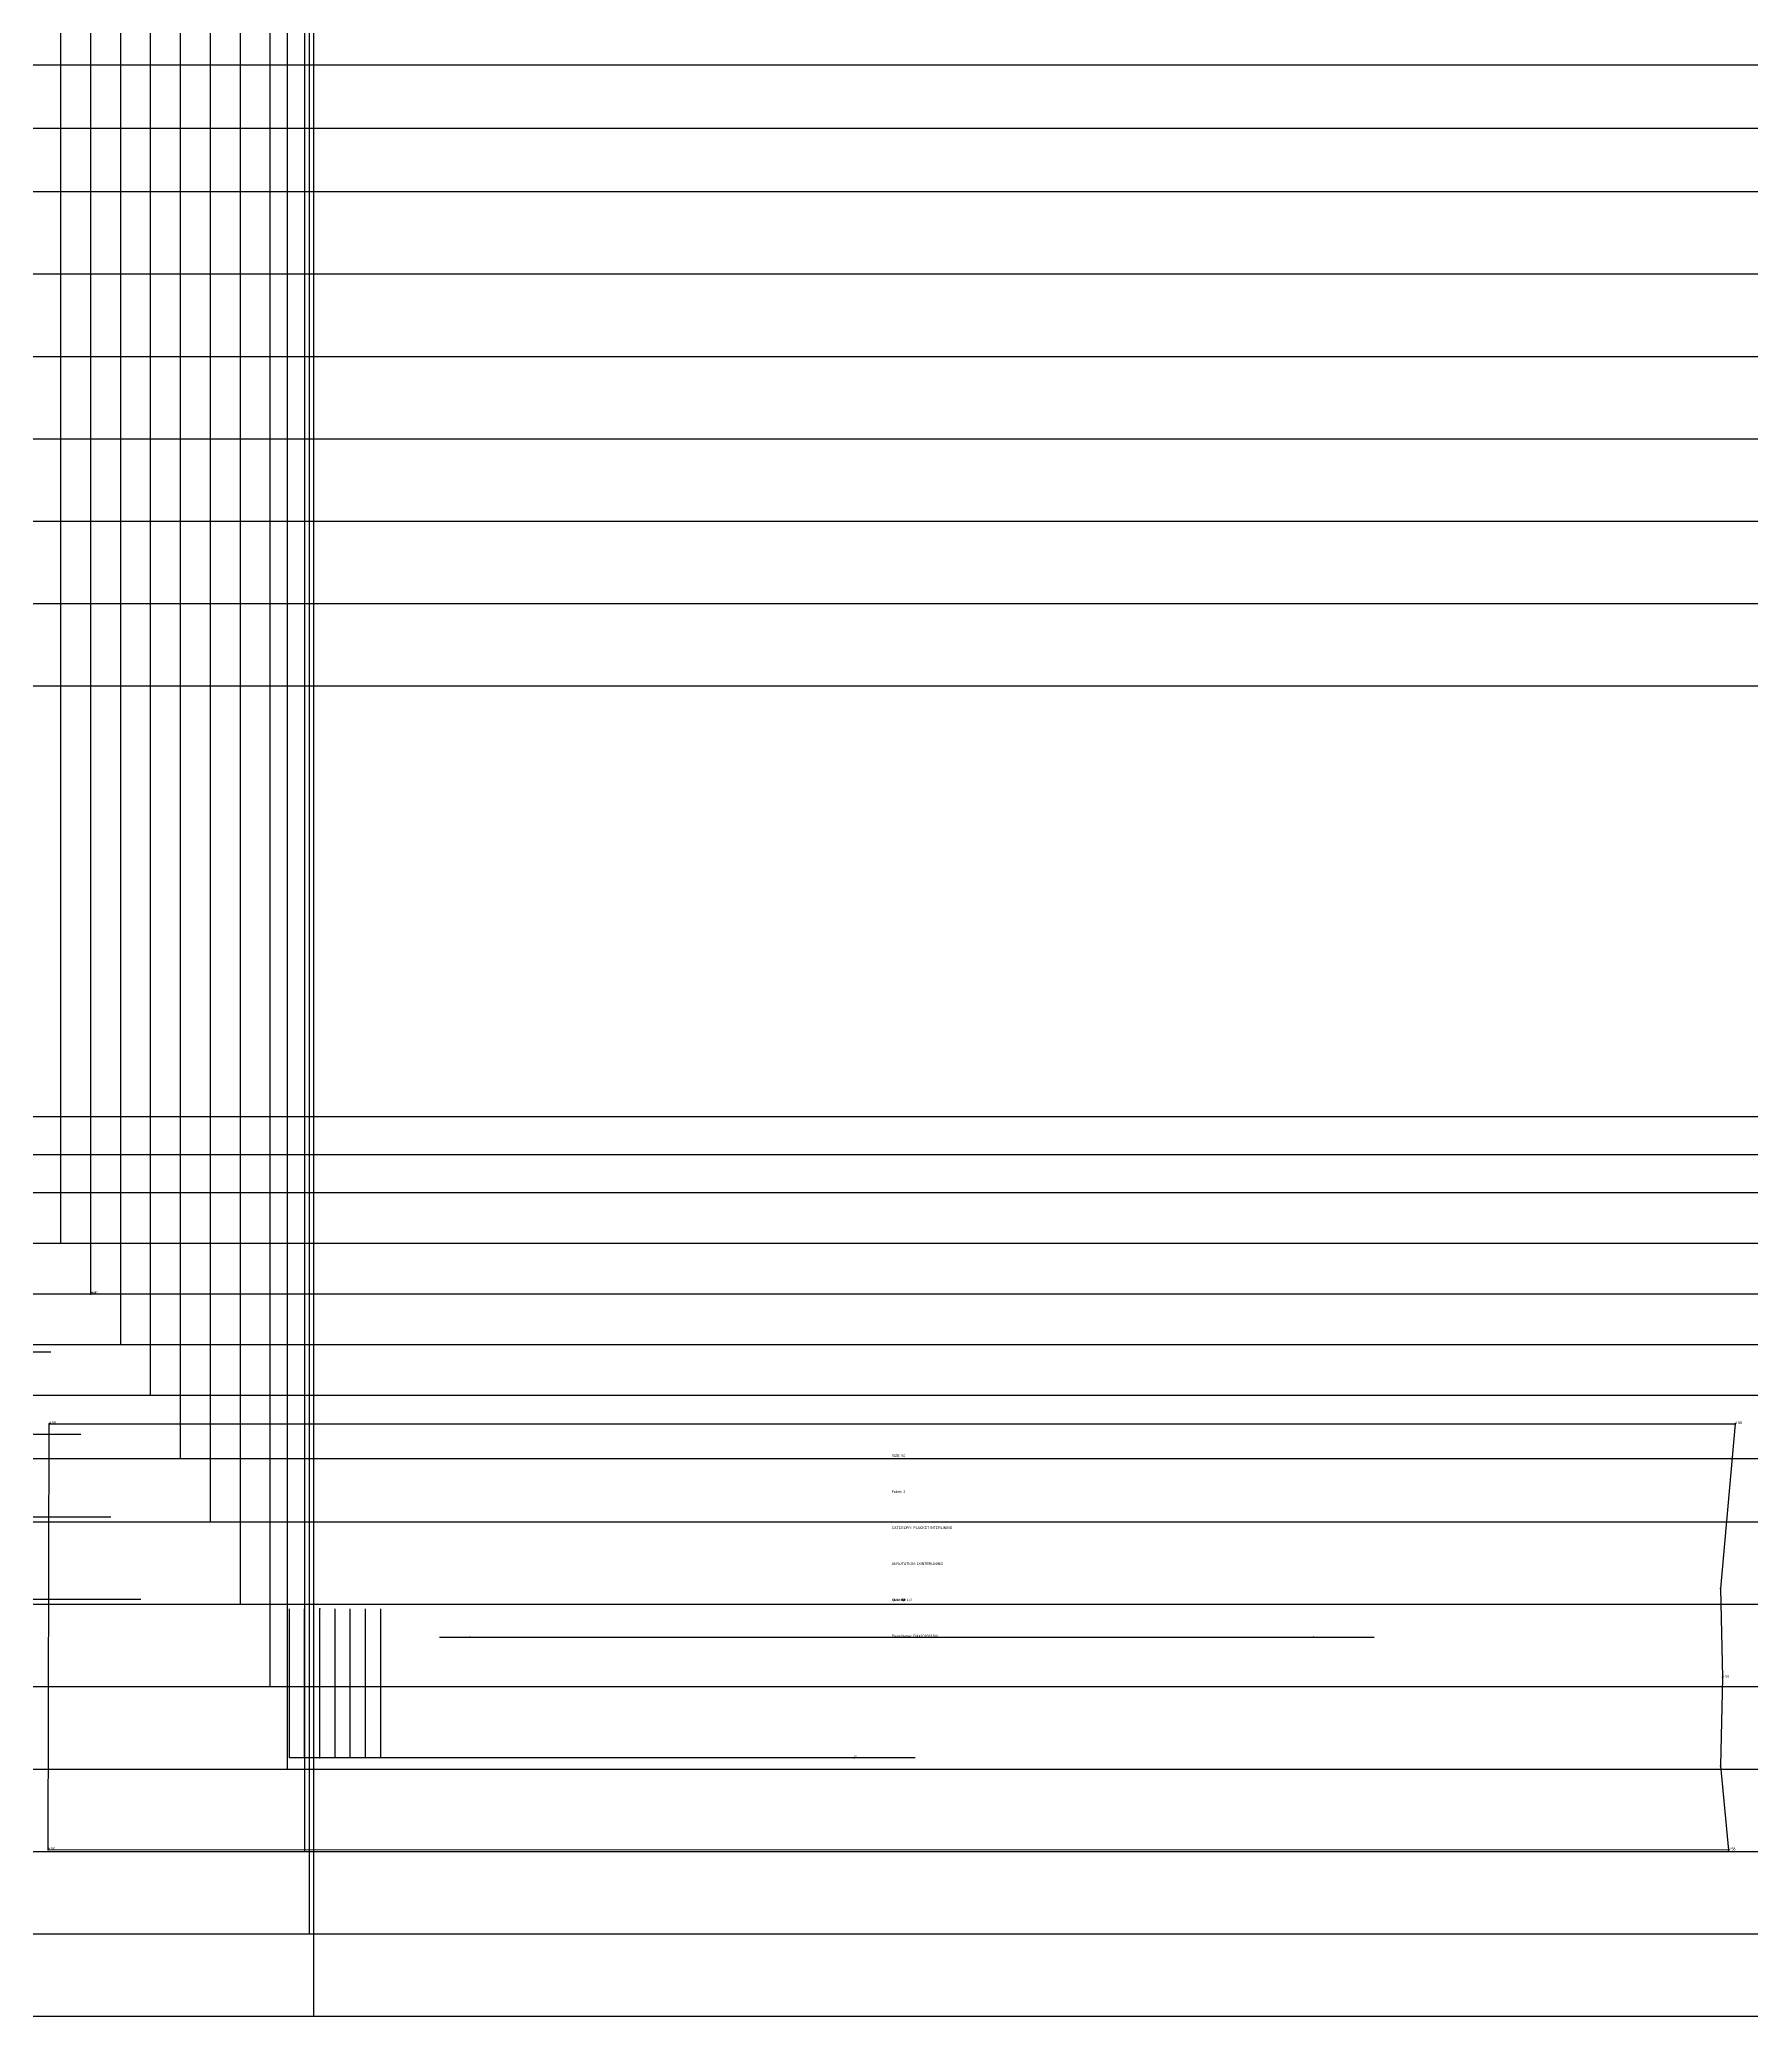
# Model space of a CAD drawing. Extents: x -43 to 1613, y 0 to 910.
# Drawn here: x 1016.5 to 1185.3, y 494.8 to 689.8 of the extents above; entities that cross this region are included whole.
import ezdxf

# ---------------------------------------------------------------- set-up
doc = ezdxf.new("R2010")
doc.units = 0

# ---------------------------------------------------------------- blocks, each defined once
blk = doc.blocks.new('GMX1016S18BK_42')
at = {"layer": '1'}
blk.add_lwpolyline([(1493.6496, 583.5193), (813.6128, 583.5193)], dxfattribs=at)
at = {"layer": '6'}
blk.add_line((1493.6496, 583.5193), (813.6128, 583.5193), dxfattribs=at)
at = {"layer": '84'}
blk.add_lwpolyline([(1493.6496, 583.5193), (813.6128, 583.5193)], dxfattribs=at)
blk = doc.blocks.new('GMX1016S18BK_44')
at = {"layer": '1'}
blk.add_lwpolyline([(1497.8508, 579.7703), (807.814, 579.7703)], dxfattribs=at)
at = {"layer": '6'}
blk.add_line((1497.8508, 579.7703), (807.814, 579.7703), dxfattribs=at)
at = {"layer": '84'}
blk.add_lwpolyline([(1497.8508, 579.7703), (807.814, 579.7703)], dxfattribs=at)
blk = doc.blocks.new('GMX1016S18BK_46')
at = {"layer": '1'}
blk.add_lwpolyline([(1502.0519, 576.0187), (802.0152, 576.0187)], dxfattribs=at)
at = {"layer": '6'}
blk.add_line((1502.0519, 576.0187), (802.0152, 576.0187), dxfattribs=at)
at = {"layer": '84'}
blk.add_lwpolyline([(1502.0519, 576.0187), (802.0152, 576.0187)], dxfattribs=at)
blk = doc.blocks.new('GMX1016S18BK_48')
at = {"layer": '1'}
blk.add_lwpolyline([(1506.2531, 571.02), (796.2164, 571.02)], dxfattribs=at)
at = {"layer": '6'}
blk.add_line((1506.2531, 571.02), (796.2164, 571.02), dxfattribs=at)
at = {"layer": '8'}
blk.add_line((1018.568, 571.02), (1018.568, 823.5189), dxfattribs=at)
at = {"layer": '84'}
blk.add_lwpolyline([(1506.2531, 571.02), (796.2164, 571.02)], dxfattribs=at)
at = {"layer": '85'}
blk.add_lwpolyline([(1018.568, 571.02), (1018.568, 823.5189)], dxfattribs=at)
blk = doc.blocks.new('GMX1016S18BK_50')
at = {"layer": '1'}
blk.add_lwpolyline([(1510.4542, 566.0187), (790.4176, 566.0187)], dxfattribs=at)
at = {"layer": '2'}
blk.add_point((1021.5195, 566.0187), dxfattribs=at)
at = {"layer": '6'}
blk.add_line((1510.4542, 566.0187), (790.4176, 566.0187), dxfattribs=at)
at = {"layer": '8'}
blk.add_line((1021.5195, 566.0187), (1021.5195, 828.5176), dxfattribs=at)
at = {"layer": '84'}
blk.add_lwpolyline([(1510.4542, 566.0187), (790.4176, 566.0187)], dxfattribs=at)
at = {"layer": '85'}
blk.add_lwpolyline([(1021.5195, 566.0187), (1021.5195, 828.5176)], dxfattribs=at)
at = {"layer": '8'}
for s in ['# 25', 'NM']:
    blk.add_text(s, height=0.25, dxfattribs=at).set_placement((1021.5195, 566.0187))
at = {"layer": '85'}
blk.add_text('NM', height=0.25, dxfattribs=at).set_placement((1021.5195, 566.0187))
blk = doc.blocks.new('GMX1016S18BK_52')
at = {"layer": '1'}
blk.add_lwpolyline([(1514.6554, 561.02), (784.6187, 561.02)], dxfattribs=at)
at = {"layer": '6'}
blk.add_line((1514.6554, 561.02), (784.6187, 561.02), dxfattribs=at)
at = {"layer": '8'}
blk.add_line((1024.4709, 561.02), (1024.4709, 833.5188), dxfattribs=at)
at = {"layer": '84'}
blk.add_lwpolyline([(1514.6554, 561.02), (784.6187, 561.02)], dxfattribs=at)
at = {"layer": '85'}
blk.add_lwpolyline([(1024.4709, 561.02), (1024.4709, 833.5188)], dxfattribs=at)
blk = doc.blocks.new('GMX1016S18BK_54')
at = {"layer": '1'}
blk.add_lwpolyline([(1518.8566, 556.0187), (778.8199, 556.0187)], dxfattribs=at)
at = {"layer": '5'}
blk.add_line((987.8696, 687.2682), (1357.7621, 687.2682), dxfattribs=at)
at = {"layer": '6'}
blk.add_line((1518.8566, 556.0187), (778.8199, 556.0187), dxfattribs=at)
at = {"layer": '7'}
blk.add_line((987.8696, 687.2682), (1357.7621, 687.2682), dxfattribs=at)
at = {"layer": '8'}
blk.add_line((1027.4224, 556.0187), (1027.4224, 838.5175), dxfattribs=at)
at = {"layer": '84'}
blk.add_lwpolyline([(1518.8566, 556.0187), (778.8199, 556.0187)], dxfattribs=at)
at = {"layer": '85'}
blk.add_lwpolyline([(1027.4224, 556.0187), (1027.4224, 838.5175)], dxfattribs=at)
blk = doc.blocks.new('GMX1016S18BK_56')
at = {"layer": '1'}
blk.add_lwpolyline([(1523.0577, 549.7704), (773.0211, 549.7704)], dxfattribs=at)
at = {"layer": '5'}
blk.add_line((989.5714, 681.0198), (1359.4639, 681.0198), dxfattribs=at)
at = {"layer": '6'}
blk.add_line((1523.0577, 549.7704), (773.0211, 549.7704), dxfattribs=at)
at = {"layer": '7'}
blk.add_line((989.5714, 681.0198), (1359.4639, 681.0198), dxfattribs=at)
at = {"layer": '8'}
blk.add_line((1030.3739, 549.7704), (1030.3739, 844.7685), dxfattribs=at)
at = {"layer": '84'}
blk.add_lwpolyline([(1523.0577, 549.7704), (773.0211, 549.7704)], dxfattribs=at)
at = {"layer": '85'}
blk.add_lwpolyline([(1030.3739, 549.7704), (1030.3739, 844.7685)], dxfattribs=at)
blk = doc.blocks.new('GMX1016S18BK_58')
at = {"layer": '1'}
blk.add_lwpolyline([(1527.2589, 543.5194), (767.2223, 543.5194)], dxfattribs=at)
at = {"layer": '5'}
blk.add_line((991.2731, 674.7688), (1361.1657, 674.7688), dxfattribs=at)
at = {"layer": '6'}
blk.add_line((1527.2589, 543.5194), (767.2223, 543.5194), dxfattribs=at)
at = {"layer": '7'}
blk.add_line((991.2731, 674.7688), (1361.1657, 674.7688), dxfattribs=at)
at = {"layer": '8'}
blk.add_line((1033.3254, 543.5194), (1033.3254, 851.0169), dxfattribs=at)
at = {"layer": '84'}
blk.add_lwpolyline([(1527.2589, 543.5194), (767.2223, 543.5194)], dxfattribs=at)
at = {"layer": '85'}
blk.add_lwpolyline([(1033.3254, 543.5194), (1033.3254, 851.0169)], dxfattribs=at)
blk = doc.blocks.new('GMX1016S18BK_60')
at = {"layer": '1'}
blk.add_lwpolyline([(1532.7097, 535.394), (760.1738, 535.394)], dxfattribs=at)
at = {"layer": '5'}
blk.add_line((994.2246, 666.6434), (1364.1172, 666.6434), dxfattribs=at)
at = {"layer": '6'}
blk.add_line((1532.7097, 535.394), (760.1738, 535.394), dxfattribs=at)
at = {"layer": '7'}
blk.add_line((994.2246, 666.6434), (1364.1172, 666.6434), dxfattribs=at)
at = {"layer": '8'}
blk.add_line((1036.2769, 535.394), (1036.2769, 858.5124), dxfattribs=at)
at = {"layer": '84'}
blk.add_lwpolyline([(1532.7097, 535.394), (760.1738, 535.394)], dxfattribs=at)
at = {"layer": '85'}
blk.add_lwpolyline([(1036.2769, 535.394), (1036.2769, 858.5124)], dxfattribs=at)
blk = doc.blocks.new('GMX1016S18BK_62')
at = {"layer": '1'}
blk.add_lwpolyline([(1538.1606, 527.2685), (753.1253, 527.2685)], dxfattribs=at)
at = {"layer": '5'}
blk.add_line((997.1761, 658.5179), (1367.0687, 658.5179), dxfattribs=at)
at = {"layer": '6'}
blk.add_line((1538.1606, 527.2685), (753.1253, 527.2685), dxfattribs=at)
at = {"layer": '7'}
blk.add_line((997.1761, 658.5179), (1367.0687, 658.5179), dxfattribs=at)
at = {"layer": '8'}
blk.add_line((1039.2284, 527.2685), (1039.2284, 866.008), dxfattribs=at)
at = {"layer": '84'}
blk.add_lwpolyline([(1538.1606, 527.2685), (753.1253, 527.2685)], dxfattribs=at)
at = {"layer": '85'}
blk.add_lwpolyline([(1039.2284, 527.2685), (1039.2284, 866.008)], dxfattribs=at)
blk = doc.blocks.new('GMX1016S18BK_64')
at = {"layer": '1'}
blk.add_lwpolyline([(1543.6114, 519.143), (746.0768, 519.143)], dxfattribs=at)
at = {"layer": '5'}
blk.add_line((1000.1276, 650.3925), (1370.0202, 650.3925), dxfattribs=at)
at = {"layer": '6'}
blk.add_line((1543.6114, 519.143), (746.0768, 519.143), dxfattribs=at)
at = {"layer": '7'}
blk.add_line((1000.1276, 650.3925), (1370.0202, 650.3925), dxfattribs=at)
at = {"layer": '8'}
blk.add_line((1040.9301, 519.143), (1040.9301, 873.4933), dxfattribs=at)
blk.add_lwpolyline([(1017.5977, 560.2809), (904.4483, 560.2809), (904.4483, 614.9696)], dxfattribs=at)
at = {"layer": '84'}
blk.add_lwpolyline([(1543.6114, 519.143), (746.0768, 519.143)], dxfattribs=at)
at = {"layer": '85'}
for points in [[(1040.9301, 519.143), (1040.9301, 873.4933)], [(1017.5977, 560.2809), (904.4483, 560.2809), (904.4483, 614.9696)]]:
    blk.add_lwpolyline(points, dxfattribs=at)
blk = doc.blocks.new('GMX1016S18BK_66')
at = {"layer": '1'}
blk.add_lwpolyline([(1549.0622, 511.0176), (739.0283, 511.0176)], dxfattribs=at)
at = {"layer": '5'}
blk.add_line((1003.0791, 642.267), (1372.9717, 642.267), dxfattribs=at)
at = {"layer": '6'}
blk.add_line((1549.0622, 511.0176), (739.0283, 511.0176), dxfattribs=at)
at = {"layer": '7'}
blk.add_line((1003.0791, 642.267), (1372.9717, 642.267), dxfattribs=at)
at = {"layer": '8'}
blk.add_line((1042.632, 511.0176), (1042.632, 880.9889), dxfattribs=at)
blk.add_lwpolyline([(1020.5492, 552.1554), (907.3998, 552.1554), (907.3998, 606.8442)], dxfattribs=at)
at = {"layer": '84'}
blk.add_lwpolyline([(1549.0622, 511.0176), (739.0283, 511.0176)], dxfattribs=at)
at = {"layer": '85'}
for points in [[(1042.632, 511.0176), (1042.632, 880.9889)], [(1020.5492, 552.1554), (907.3998, 552.1554), (907.3998, 606.8442)]]:
    blk.add_lwpolyline(points, dxfattribs=at)
blk = doc.blocks.new('GMX1016S18BK_68')
at = {"layer": '1'}
blk.add_lwpolyline([(1554.5131, 502.8921), (731.9798, 502.8921)], dxfattribs=at)
at = {"layer": '5'}
blk.add_line((1006.0305, 634.1415), (1375.9231, 634.1415), dxfattribs=at)
at = {"layer": '6'}
blk.add_line((1554.5131, 502.8921), (731.9798, 502.8921), dxfattribs=at)
at = {"layer": '7'}
blk.add_line((1006.0305, 634.1415), (1375.9231, 634.1415), dxfattribs=at)
at = {"layer": '8'}
blk.add_line((1043.0841, 502.8921), (1043.0841, 888.4743), dxfattribs=at)
blk.add_lwpolyline([(1023.5007, 544.0299), (910.3513, 544.0299), (910.3513, 598.7187)], dxfattribs=at)
at = {"layer": '84'}
blk.add_lwpolyline([(1554.5131, 502.8921), (731.9798, 502.8921)], dxfattribs=at)
at = {"layer": '85'}
for points in [[(1043.0841, 502.8921), (1043.0841, 888.4743)], [(1023.5007, 544.0299), (910.3513, 544.0299), (910.3513, 598.7187)]]:
    blk.add_lwpolyline(points, dxfattribs=at)
blk = doc.blocks.new('GMX1016S18BK_70')
at = {"layer": '1'}
blk.add_lwpolyline([(1559.9639, 494.7667), (724.9313, 494.7667)], dxfattribs=at)
at = {"layer": '5'}
blk.add_line((1008.982, 626.0161), (1378.8746, 626.0161), dxfattribs=at)
at = {"layer": '6'}
blk.add_line((1559.9639, 494.7667), (724.9313, 494.7667), dxfattribs=at)
at = {"layer": '7'}
blk.add_line((1008.982, 626.0161), (1378.8746, 626.0161), dxfattribs=at)
at = {"layer": '8'}
blk.add_line((1043.5362, 494.7667), (1043.5362, 895.9698), dxfattribs=at)
blk.add_lwpolyline([(1026.4522, 535.9045), (913.3028, 535.9045), (913.3028, 590.5932)], dxfattribs=at)
at = {"layer": '84'}
blk.add_lwpolyline([(1559.9639, 494.7667), (724.9313, 494.7667)], dxfattribs=at)
at = {"layer": '85'}
for points in [[(1043.5362, 494.7667), (1043.5362, 895.9698)], [(1026.4522, 535.9045), (913.3028, 535.9045), (913.3028, 590.5932)]]:
    blk.add_lwpolyline(points, dxfattribs=at)
blk = doc.blocks.new('GMX1016S18IX_42')
at = {"layer": '1'}
for points in [[(1017.3234, 511.2004), (1017.4275, 553.212)], [(1017.4275, 553.212), (1183.701, 553.212)], [(1183.701, 553.212), (1182.2405, 536.9738), (1182.4412, 528.2108), (1182.4412, 528.2108), (1182.2405, 519.4809), (1183.0508, 511.1573)], [(1183.0508, 511.1573), (1017.3234, 511.2004)]]:
    blk.add_lwpolyline(points, dxfattribs=at)
at = {"layer": '5'}
blk.add_line((1064.9205, 532.1834), (1148.1105, 532.1834), dxfattribs=at)
at = {"layer": '7'}
blk.add_line((1064.9205, 532.1834), (1148.1105, 532.1834), dxfattribs=at)
at = {"layer": '8'}
blk.add_lwpolyline([(1102.83, 520.2632), (1050.1224, 520.2632), (1050.1224, 534.9774)], dxfattribs=at)
at = {"layer": '84'}
for points in [[(1017.3234, 511.2004), (1017.4275, 553.212)], [(1017.4275, 553.212), (1183.701, 553.212)], [(1183.701, 553.212), (1182.2405, 536.9738), (1182.4412, 528.2108), (1182.4412, 528.2108), (1182.2405, 519.4809), (1183.0508, 511.1573)], [(1183.0508, 511.1573), (1017.3234, 511.2004)]]:
    blk.add_lwpolyline(points, dxfattribs=at)
at = {"layer": '85'}
blk.add_lwpolyline([(1102.83, 520.2632), (1050.1224, 520.2632), (1050.1224, 534.9774)], dxfattribs=at)
at = {"layer": '1'}
for s, p in [('SIZE: 42', (1100.5109, 535.7394)), ('Piece Name: GMX1016S18IX', (1100.5109, 532.1834))]:
    blk.add_text(s, height=0.25, dxfattribs=at).set_placement(p)
blk = doc.blocks.new('GMX1016S18IX_44')
at = {"layer": '1'}
for points in [[(1017.3234, 511.2004), (1017.4275, 553.212)], [(1017.4275, 553.212), (1183.701, 553.212)], [(1183.701, 553.212), (1182.2405, 536.9738), (1182.4412, 528.2108), (1182.4412, 528.2108), (1182.2405, 519.4809), (1183.0508, 511.1573)], [(1183.0508, 511.1573), (1017.3234, 511.2004)]]:
    blk.add_lwpolyline(points, dxfattribs=at)
at = {"layer": '5'}
blk.add_line((1063.4193, 532.1834), (1146.6094, 532.1834), dxfattribs=at)
at = {"layer": '7'}
blk.add_line((1063.4193, 532.1834), (1146.6094, 532.1834), dxfattribs=at)
at = {"layer": '8'}
blk.add_lwpolyline([(1101.3288, 520.2632), (1048.6213, 520.2632), (1048.6213, 534.9774)], dxfattribs=at)
at = {"layer": '84'}
for points in [[(1017.3234, 511.2004), (1017.4275, 553.212)], [(1017.4275, 553.212), (1183.701, 553.212)], [(1183.701, 553.212), (1182.2405, 536.9738), (1182.4412, 528.2108), (1182.4412, 528.2108), (1182.2405, 519.4809), (1183.0508, 511.1573)], [(1183.0508, 511.1573), (1017.3234, 511.2004)]]:
    blk.add_lwpolyline(points, dxfattribs=at)
at = {"layer": '85'}
blk.add_lwpolyline([(1101.3288, 520.2632), (1048.6213, 520.2632), (1048.6213, 534.9774)], dxfattribs=at)
at = {"layer": '1'}
for s, p in [('SIZE: 44', (1100.5109, 535.7394)), ('Piece Name: GMX1016S18IX', (1100.5109, 532.1834))]:
    blk.add_text(s, height=0.25, dxfattribs=at).set_placement(p)
blk = doc.blocks.new('GMX1016S18IX_46')
at = {"layer": '1'}
for points in [[(1017.3234, 511.2004), (1017.4275, 553.212)], [(1017.4275, 553.212), (1183.701, 553.212)], [(1183.701, 553.212), (1182.2405, 536.9738), (1182.4412, 528.2108), (1182.4412, 528.2108), (1182.2405, 519.4809), (1183.0508, 511.1573)], [(1183.0508, 511.1573), (1017.3234, 511.2004)]]:
    blk.add_lwpolyline(points, dxfattribs=at)
at = {"layer": '5'}
blk.add_line((1061.9182, 532.1834), (1145.1083, 532.1834), dxfattribs=at)
at = {"layer": '7'}
blk.add_line((1061.9182, 532.1834), (1145.1083, 532.1834), dxfattribs=at)
at = {"layer": '8'}
blk.add_lwpolyline([(1099.8277, 520.2632), (1047.1201, 520.2632), (1047.1201, 534.9774)], dxfattribs=at)
at = {"layer": '84'}
for points in [[(1017.3234, 511.2004), (1017.4275, 553.212)], [(1017.4275, 553.212), (1183.701, 553.212)], [(1183.701, 553.212), (1182.2405, 536.9738), (1182.4412, 528.2108), (1182.4412, 528.2108), (1182.2405, 519.4809), (1183.0508, 511.1573)], [(1183.0508, 511.1573), (1017.3234, 511.2004)]]:
    blk.add_lwpolyline(points, dxfattribs=at)
at = {"layer": '85'}
blk.add_lwpolyline([(1099.8277, 520.2632), (1047.1201, 520.2632), (1047.1201, 534.9774)], dxfattribs=at)
at = {"layer": '1'}
for s, p in [('SIZE: 46', (1100.5109, 535.7394)), ('Piece Name: GMX1016S18IX', (1100.5109, 532.1834))]:
    blk.add_text(s, height=0.25, dxfattribs=at).set_placement(p)
blk = doc.blocks.new('GMX1016S18IX_48')
at = {"layer": '1'}
for points in [[(1017.3234, 511.2004), (1017.4275, 553.212)], [(1017.4275, 553.212), (1183.701, 553.212)], [(1183.701, 553.212), (1182.2405, 536.9738), (1182.4412, 528.2108), (1182.4412, 528.2108), (1182.2405, 519.4809), (1183.0508, 511.1573)], [(1183.0508, 511.1573), (1017.3234, 511.2004)]]:
    blk.add_lwpolyline(points, dxfattribs=at)
at = {"layer": '5'}
blk.add_line((1060.417, 532.1834), (1143.6071, 532.1834), dxfattribs=at)
at = {"layer": '7'}
blk.add_line((1060.417, 532.1834), (1143.6071, 532.1834), dxfattribs=at)
at = {"layer": '8'}
blk.add_lwpolyline([(1098.3265, 520.2632), (1045.619, 520.2632), (1045.619, 534.9774)], dxfattribs=at)
at = {"layer": '84'}
for points in [[(1017.3234, 511.2004), (1017.4275, 553.212)], [(1017.4275, 553.212), (1183.701, 553.212)], [(1183.701, 553.212), (1182.2405, 536.9738), (1182.4412, 528.2108), (1182.4412, 528.2108), (1182.2405, 519.4809), (1183.0508, 511.1573)], [(1183.0508, 511.1573), (1017.3234, 511.2004)]]:
    blk.add_lwpolyline(points, dxfattribs=at)
at = {"layer": '85'}
blk.add_lwpolyline([(1098.3265, 520.2632), (1045.619, 520.2632), (1045.619, 534.9774)], dxfattribs=at)
at = {"layer": '1'}
for s, p in [('SIZE: 48', (1100.5109, 535.7394)), ('Piece Name: GMX1016S18IX', (1100.5109, 532.1834))]:
    blk.add_text(s, height=0.25, dxfattribs=at).set_placement(p)
blk = doc.blocks.new('GMX1016S18IX_50')
at = {"layer": '1'}
for points in [[(1017.3234, 511.2004), (1017.4275, 553.212)], [(1017.4275, 553.212), (1183.701, 553.212)], [(1183.701, 553.212), (1182.2405, 536.9738), (1182.4412, 528.2108), (1182.4412, 528.2108), (1182.2405, 519.4809), (1183.0508, 511.1573)], [(1183.0508, 511.1573), (1017.3234, 511.2004)]]:
    blk.add_lwpolyline(points, dxfattribs=at)
at = {"layer": '2'}
for p in [(1017.4275, 553.212), (1017.4275, 553.212), (1183.701, 553.212), (1183.701, 553.212), (1182.2405, 536.9738), (1044.1179, 534.9774), (1058.9159, 532.1834), (1142.106, 532.1834), (1182.4412, 528.2108), (1182.4412, 528.2108), (1044.1179, 520.2632), (1096.8254, 520.2632), (1182.2405, 519.4809), (1017.3234, 511.2004), (1017.3234, 511.2004), (1183.0508, 511.1573), (1183.0508, 511.1573)]:
    blk.add_point(p, dxfattribs=at)
at = {"layer": '4'}
blk.add_point((1182.4412, 528.2108, -3.998), dxfattribs=at)
at = {"layer": '5'}
blk.add_line((1058.9159, 532.1834), (1142.106, 532.1834), dxfattribs=at)
at = {"layer": '7'}
blk.add_line((1058.9159, 532.1834), (1142.106, 532.1834), dxfattribs=at)
at = {"layer": '8'}
blk.add_lwpolyline([(1096.8254, 520.2632), (1044.1179, 520.2632), (1044.1179, 534.9774)], dxfattribs=at)
at = {"layer": '84'}
for points in [[(1017.3234, 511.2004), (1017.4275, 553.212)], [(1017.4275, 553.212), (1183.701, 553.212)], [(1183.701, 553.212), (1182.2405, 536.9738), (1182.4412, 528.2108), (1182.4412, 528.2108), (1182.2405, 519.4809), (1183.0508, 511.1573)], [(1183.0508, 511.1573), (1017.3234, 511.2004)]]:
    blk.add_lwpolyline(points, dxfattribs=at)
at = {"layer": '85'}
blk.add_lwpolyline([(1096.8254, 520.2632), (1044.1179, 520.2632), (1044.1179, 534.9774)], dxfattribs=at)
at = {"layer": '1'}
for s, p in [('# 56', (1017.4275, 553.212)), ('# 56', (1017.4275, 553.212)), ('# 56', (1183.701, 553.212)), ('# 56', (1183.701, 553.212)), ('SIZE: 50', (1100.5109, 549.9634)), ('Fabric: 2', (1100.5109, 546.4074)), ('CATEGORY: PLACKET INTERLINING', (1100.5109, 542.8514)), ('ANNOTATION: 1XINTERLINING', (1100.5109, 539.2954)), ('Quantity: 1,0', (1100.5109, 535.7394)), ('Piece Name: GMX1016S18IX', (1100.5109, 532.1834)), ('# 56', (1182.4412, 528.2108)), ('# 56', (1017.3234, 511.2004)), ('# 56', (1183.0508, 511.1573)), ('# 56', (1183.0508, 511.1573))]:
    blk.add_text(s, height=0.25, dxfattribs=at).set_placement(p)
at = {"layer": '8'}
blk.add_text('B', height=0.25, dxfattribs=at).set_placement((1096.8254, 520.2632))
at = {"layer": '85'}
blk.add_text('B', height=0.25, dxfattribs=at).set_placement((1096.8254, 520.2632))
blk = doc.blocks.new('GMX1016S18IX_52')
at = {"layer": '1'}
for points in [[(1017.3234, 511.2004), (1017.4275, 553.212)], [(1017.4275, 553.212), (1183.701, 553.212)], [(1183.701, 553.212), (1182.2405, 536.9738), (1182.4412, 528.2108), (1182.4412, 528.2108), (1182.2405, 519.4809), (1183.0508, 511.1573)], [(1183.0508, 511.1573), (1017.3234, 511.2004)]]:
    blk.add_lwpolyline(points, dxfattribs=at)
at = {"layer": '5'}
blk.add_line((1057.4147, 532.1834), (1140.6048, 532.1834), dxfattribs=at)
at = {"layer": '7'}
blk.add_line((1057.4147, 532.1834), (1140.6048, 532.1834), dxfattribs=at)
at = {"layer": '8'}
blk.add_lwpolyline([(1095.3242, 520.2632), (1042.6167, 520.2632), (1042.6167, 534.9774)], dxfattribs=at)
at = {"layer": '84'}
for points in [[(1017.3234, 511.2004), (1017.4275, 553.212)], [(1017.4275, 553.212), (1183.701, 553.212)], [(1183.701, 553.212), (1182.2405, 536.9738), (1182.4412, 528.2108), (1182.4412, 528.2108), (1182.2405, 519.4809), (1183.0508, 511.1573)], [(1183.0508, 511.1573), (1017.3234, 511.2004)]]:
    blk.add_lwpolyline(points, dxfattribs=at)
at = {"layer": '85'}
blk.add_lwpolyline([(1095.3242, 520.2632), (1042.6167, 520.2632), (1042.6167, 534.9774)], dxfattribs=at)
at = {"layer": '1'}
for s, p in [('SIZE: 52', (1100.5109, 535.7394)), ('Piece Name: GMX1016S18IX', (1100.5109, 532.1834))]:
    blk.add_text(s, height=0.25, dxfattribs=at).set_placement(p)
blk = doc.blocks.new('GMX1016S18IX_54')
at = {"layer": '1'}
for points in [[(1017.3234, 511.2004), (1017.4275, 553.212)], [(1017.4275, 553.212), (1183.701, 553.212)], [(1183.701, 553.212), (1182.2405, 536.9738), (1182.4412, 528.2108), (1182.4412, 528.2108), (1182.2405, 519.4809), (1183.0508, 511.1573)], [(1183.0508, 511.1573), (1017.3234, 511.2004)]]:
    blk.add_lwpolyline(points, dxfattribs=at)
at = {"layer": '5'}
blk.add_line((1055.9136, 532.1834), (1139.1037, 532.1834), dxfattribs=at)
at = {"layer": '7'}
blk.add_line((1055.9136, 532.1834), (1139.1037, 532.1834), dxfattribs=at)
at = {"layer": '8'}
blk.add_lwpolyline([(1093.8231, 520.2632), (1041.1156, 520.2632), (1041.1156, 534.9774)], dxfattribs=at)
at = {"layer": '84'}
for points in [[(1017.3234, 511.2004), (1017.4275, 553.212)], [(1017.4275, 553.212), (1183.701, 553.212)], [(1183.701, 553.212), (1182.2405, 536.9738), (1182.4412, 528.2108), (1182.4412, 528.2108), (1182.2405, 519.4809), (1183.0508, 511.1573)], [(1183.0508, 511.1573), (1017.3234, 511.2004)]]:
    blk.add_lwpolyline(points, dxfattribs=at)
at = {"layer": '85'}
blk.add_lwpolyline([(1093.8231, 520.2632), (1041.1156, 520.2632), (1041.1156, 534.9774)], dxfattribs=at)
at = {"layer": '1'}
for s, p in [('SIZE: 54', (1100.5109, 535.7394)), ('Piece Name: GMX1016S18IX', (1100.5109, 532.1834))]:
    blk.add_text(s, height=0.25, dxfattribs=at).set_placement(p)
blk = doc.blocks.new('GMX1016S18IX_56')
at = {"layer": '1'}
for points in [[(1017.3234, 511.2004), (1017.4275, 553.212)], [(1017.4275, 553.212), (1183.701, 553.212)], [(1183.701, 553.212), (1182.2405, 536.9738), (1182.4412, 528.2108), (1182.4412, 528.2108), (1182.2405, 519.4809), (1183.0508, 511.1573)], [(1183.0508, 511.1573), (1017.3234, 511.2004)]]:
    blk.add_lwpolyline(points, dxfattribs=at)
at = {"layer": '5'}
blk.add_line((1055.9136, 532.1834), (1139.1037, 532.1834), dxfattribs=at)
at = {"layer": '7'}
blk.add_line((1055.9136, 532.1834), (1139.1037, 532.1834), dxfattribs=at)
at = {"layer": '8'}
blk.add_lwpolyline([(1093.8231, 520.2632), (1041.1156, 520.2632), (1041.1156, 534.9774)], dxfattribs=at)
at = {"layer": '84'}
for points in [[(1017.3234, 511.2004), (1017.4275, 553.212)], [(1017.4275, 553.212), (1183.701, 553.212)], [(1183.701, 553.212), (1182.2405, 536.9738), (1182.4412, 528.2108), (1182.4412, 528.2108), (1182.2405, 519.4809), (1183.0508, 511.1573)], [(1183.0508, 511.1573), (1017.3234, 511.2004)]]:
    blk.add_lwpolyline(points, dxfattribs=at)
at = {"layer": '85'}
blk.add_lwpolyline([(1093.8231, 520.2632), (1041.1156, 520.2632), (1041.1156, 534.9774)], dxfattribs=at)
at = {"layer": '1'}
for s, p in [('SIZE: 56', (1100.5109, 535.7394)), ('Piece Name: GMX1016S18IX', (1100.5109, 532.1834))]:
    blk.add_text(s, height=0.25, dxfattribs=at).set_placement(p)
blk = doc.blocks.new('GMX1016S18IX_58')
at = {"layer": '1'}
for points in [[(1017.3234, 511.2004), (1017.4275, 553.212)], [(1017.4275, 553.212), (1183.701, 553.212)], [(1183.701, 553.212), (1182.2405, 536.9738), (1182.4412, 528.2108), (1182.4412, 528.2108), (1182.2405, 519.4809), (1183.0508, 511.1573)], [(1183.0508, 511.1573), (1017.3234, 511.2004)]]:
    blk.add_lwpolyline(points, dxfattribs=at)
at = {"layer": '5'}
blk.add_line((1055.9136, 532.1834), (1139.1037, 532.1834), dxfattribs=at)
at = {"layer": '7'}
blk.add_line((1055.9136, 532.1834), (1139.1037, 532.1834), dxfattribs=at)
at = {"layer": '8'}
blk.add_lwpolyline([(1093.8231, 520.2632), (1041.1156, 520.2632), (1041.1156, 534.9774)], dxfattribs=at)
at = {"layer": '84'}
for points in [[(1017.3234, 511.2004), (1017.4275, 553.212)], [(1017.4275, 553.212), (1183.701, 553.212)], [(1183.701, 553.212), (1182.2405, 536.9738), (1182.4412, 528.2108), (1182.4412, 528.2108), (1182.2405, 519.4809), (1183.0508, 511.1573)], [(1183.0508, 511.1573), (1017.3234, 511.2004)]]:
    blk.add_lwpolyline(points, dxfattribs=at)
at = {"layer": '85'}
blk.add_lwpolyline([(1093.8231, 520.2632), (1041.1156, 520.2632), (1041.1156, 534.9774)], dxfattribs=at)
at = {"layer": '1'}
for s, p in [('SIZE: 58', (1100.5109, 535.7394)), ('Piece Name: GMX1016S18IX', (1100.5109, 532.1834))]:
    blk.add_text(s, height=0.25, dxfattribs=at).set_placement(p)
blk = doc.blocks.new('GMX1016S18IX_60')
at = {"layer": '1'}
for points in [[(1017.3234, 511.2004), (1017.4275, 553.212)], [(1017.4275, 553.212), (1183.701, 553.212)], [(1183.701, 553.212), (1182.2405, 536.9738), (1182.4412, 528.2108), (1182.4412, 528.2108), (1182.2405, 519.4809), (1183.0508, 511.1573)], [(1183.0508, 511.1573), (1017.3234, 511.2004)]]:
    blk.add_lwpolyline(points, dxfattribs=at)
at = {"layer": '5'}
blk.add_line((1055.9136, 532.1834), (1139.1037, 532.1834), dxfattribs=at)
at = {"layer": '7'}
blk.add_line((1055.9136, 532.1834), (1139.1037, 532.1834), dxfattribs=at)
at = {"layer": '8'}
blk.add_lwpolyline([(1093.8231, 520.2632), (1041.1156, 520.2632), (1041.1156, 534.9774)], dxfattribs=at)
at = {"layer": '84'}
for points in [[(1017.3234, 511.2004), (1017.4275, 553.212)], [(1017.4275, 553.212), (1183.701, 553.212)], [(1183.701, 553.212), (1182.2405, 536.9738), (1182.4412, 528.2108), (1182.4412, 528.2108), (1182.2405, 519.4809), (1183.0508, 511.1573)], [(1183.0508, 511.1573), (1017.3234, 511.2004)]]:
    blk.add_lwpolyline(points, dxfattribs=at)
at = {"layer": '85'}
blk.add_lwpolyline([(1093.8231, 520.2632), (1041.1156, 520.2632), (1041.1156, 534.9774)], dxfattribs=at)
at = {"layer": '1'}
for s, p in [('SIZE: 60', (1100.5109, 535.7394)), ('Piece Name: GMX1016S18IX', (1100.5109, 532.1834))]:
    blk.add_text(s, height=0.25, dxfattribs=at).set_placement(p)
blk = doc.blocks.new('GMX1016S18IX_62')
at = {"layer": '1'}
for points in [[(1017.3234, 511.2004), (1017.4275, 553.212)], [(1017.4275, 553.212), (1183.701, 553.212)], [(1183.701, 553.212), (1182.2405, 536.9738), (1182.4412, 528.2108), (1182.4412, 528.2108), (1182.2405, 519.4809), (1183.0508, 511.1573)], [(1183.0508, 511.1573), (1017.3234, 511.2004)]]:
    blk.add_lwpolyline(points, dxfattribs=at)
at = {"layer": '5'}
blk.add_line((1055.9136, 532.1834), (1139.1037, 532.1834), dxfattribs=at)
at = {"layer": '7'}
blk.add_line((1055.9136, 532.1834), (1139.1037, 532.1834), dxfattribs=at)
at = {"layer": '8'}
blk.add_lwpolyline([(1093.8231, 520.2632), (1041.1156, 520.2632), (1041.1156, 534.9774)], dxfattribs=at)
at = {"layer": '84'}
for points in [[(1017.3234, 511.2004), (1017.4275, 553.212)], [(1017.4275, 553.212), (1183.701, 553.212)], [(1183.701, 553.212), (1182.2405, 536.9738), (1182.4412, 528.2108), (1182.4412, 528.2108), (1182.2405, 519.4809), (1183.0508, 511.1573)], [(1183.0508, 511.1573), (1017.3234, 511.2004)]]:
    blk.add_lwpolyline(points, dxfattribs=at)
at = {"layer": '85'}
blk.add_lwpolyline([(1093.8231, 520.2632), (1041.1156, 520.2632), (1041.1156, 534.9774)], dxfattribs=at)
at = {"layer": '1'}
for s, p in [('SIZE: 62', (1100.5109, 535.7394)), ('Piece Name: GMX1016S18IX', (1100.5109, 532.1834))]:
    blk.add_text(s, height=0.25, dxfattribs=at).set_placement(p)
blk = doc.blocks.new('GMX1016S18IX_64')
at = {"layer": '1'}
for points in [[(1017.3234, 511.2004), (1017.4275, 553.212)], [(1017.4275, 553.212), (1183.701, 553.212)], [(1183.701, 553.212), (1182.2405, 536.9738), (1182.4412, 528.2108), (1182.4412, 528.2108), (1182.2405, 519.4809), (1183.0508, 511.1573)], [(1183.0508, 511.1573), (1017.3234, 511.2004)]]:
    blk.add_lwpolyline(points, dxfattribs=at)
at = {"layer": '5'}
blk.add_line((1055.9136, 532.1834), (1139.1037, 532.1834), dxfattribs=at)
at = {"layer": '7'}
blk.add_line((1055.9136, 532.1834), (1139.1037, 532.1834), dxfattribs=at)
at = {"layer": '8'}
blk.add_lwpolyline([(1093.8231, 520.2632), (1041.1156, 520.2632), (1041.1156, 534.9774)], dxfattribs=at)
at = {"layer": '84'}
for points in [[(1017.3234, 511.2004), (1017.4275, 553.212)], [(1017.4275, 553.212), (1183.701, 553.212)], [(1183.701, 553.212), (1182.2405, 536.9738), (1182.4412, 528.2108), (1182.4412, 528.2108), (1182.2405, 519.4809), (1183.0508, 511.1573)], [(1183.0508, 511.1573), (1017.3234, 511.2004)]]:
    blk.add_lwpolyline(points, dxfattribs=at)
at = {"layer": '85'}
blk.add_lwpolyline([(1093.8231, 520.2632), (1041.1156, 520.2632), (1041.1156, 534.9774)], dxfattribs=at)
at = {"layer": '1'}
for s, p in [('SIZE: 64', (1100.5109, 535.7394)), ('Piece Name: GMX1016S18IX', (1100.5109, 532.1834))]:
    blk.add_text(s, height=0.25, dxfattribs=at).set_placement(p)
blk = doc.blocks.new('GMX1016S18IX_66')
at = {"layer": '1'}
for points in [[(1017.3234, 511.2004), (1017.4275, 553.212)], [(1017.4275, 553.212), (1183.701, 553.212)], [(1183.701, 553.212), (1182.2405, 536.9738), (1182.4412, 528.2108), (1182.4412, 528.2108), (1182.2405, 519.4809), (1183.0508, 511.1573)], [(1183.0508, 511.1573), (1017.3234, 511.2004)]]:
    blk.add_lwpolyline(points, dxfattribs=at)
at = {"layer": '5'}
blk.add_line((1055.9136, 532.1834), (1139.1037, 532.1834), dxfattribs=at)
at = {"layer": '7'}
blk.add_line((1055.9136, 532.1834), (1139.1037, 532.1834), dxfattribs=at)
at = {"layer": '8'}
blk.add_lwpolyline([(1093.8231, 520.2632), (1041.1156, 520.2632), (1041.1156, 534.9774)], dxfattribs=at)
at = {"layer": '84'}
for points in [[(1017.3234, 511.2004), (1017.4275, 553.212)], [(1017.4275, 553.212), (1183.701, 553.212)], [(1183.701, 553.212), (1182.2405, 536.9738), (1182.4412, 528.2108), (1182.4412, 528.2108), (1182.2405, 519.4809), (1183.0508, 511.1573)], [(1183.0508, 511.1573), (1017.3234, 511.2004)]]:
    blk.add_lwpolyline(points, dxfattribs=at)
at = {"layer": '85'}
blk.add_lwpolyline([(1093.8231, 520.2632), (1041.1156, 520.2632), (1041.1156, 534.9774)], dxfattribs=at)
at = {"layer": '1'}
for s, p in [('SIZE: 66', (1100.5109, 535.7394)), ('Piece Name: GMX1016S18IX', (1100.5109, 532.1834))]:
    blk.add_text(s, height=0.25, dxfattribs=at).set_placement(p)
blk = doc.blocks.new('GMX1016S18IX_68')
at = {"layer": '1'}
for points in [[(1017.3234, 511.2004), (1017.4275, 553.212)], [(1017.4275, 553.212), (1183.701, 553.212)], [(1183.701, 553.212), (1182.2405, 536.9738), (1182.4412, 528.2108), (1182.4412, 528.2108), (1182.2405, 519.4809), (1183.0508, 511.1573)], [(1183.0508, 511.1573), (1017.3234, 511.2004)]]:
    blk.add_lwpolyline(points, dxfattribs=at)
at = {"layer": '5'}
blk.add_line((1055.9136, 532.1834), (1139.1037, 532.1834), dxfattribs=at)
at = {"layer": '7'}
blk.add_line((1055.9136, 532.1834), (1139.1037, 532.1834), dxfattribs=at)
at = {"layer": '8'}
blk.add_lwpolyline([(1093.8231, 520.2632), (1041.1156, 520.2632), (1041.1156, 534.9774)], dxfattribs=at)
at = {"layer": '84'}
for points in [[(1017.3234, 511.2004), (1017.4275, 553.212)], [(1017.4275, 553.212), (1183.701, 553.212)], [(1183.701, 553.212), (1182.2405, 536.9738), (1182.4412, 528.2108), (1182.4412, 528.2108), (1182.2405, 519.4809), (1183.0508, 511.1573)], [(1183.0508, 511.1573), (1017.3234, 511.2004)]]:
    blk.add_lwpolyline(points, dxfattribs=at)
at = {"layer": '85'}
blk.add_lwpolyline([(1093.8231, 520.2632), (1041.1156, 520.2632), (1041.1156, 534.9774)], dxfattribs=at)
at = {"layer": '1'}
for s, p in [('SIZE: 68', (1100.5109, 535.7394)), ('Piece Name: GMX1016S18IX', (1100.5109, 532.1834))]:
    blk.add_text(s, height=0.25, dxfattribs=at).set_placement(p)
blk = doc.blocks.new('GMX1016S18IX_70')
at = {"layer": '1'}
for points in [[(1017.3234, 511.2004), (1017.4275, 553.212)], [(1017.4275, 553.212), (1183.701, 553.212)], [(1183.701, 553.212), (1182.2405, 536.9738), (1182.4412, 528.2108), (1182.4412, 528.2108), (1182.2405, 519.4809), (1183.0508, 511.1573)], [(1183.0508, 511.1573), (1017.3234, 511.2004)]]:
    blk.add_lwpolyline(points, dxfattribs=at)
at = {"layer": '5'}
blk.add_line((1055.9136, 532.1834), (1139.1037, 532.1834), dxfattribs=at)
at = {"layer": '7'}
blk.add_line((1055.9136, 532.1834), (1139.1037, 532.1834), dxfattribs=at)
at = {"layer": '8'}
blk.add_lwpolyline([(1093.8231, 520.2632), (1041.1156, 520.2632), (1041.1156, 534.9774)], dxfattribs=at)
at = {"layer": '84'}
for points in [[(1017.3234, 511.2004), (1017.4275, 553.212)], [(1017.4275, 553.212), (1183.701, 553.212)], [(1183.701, 553.212), (1182.2405, 536.9738), (1182.4412, 528.2108), (1182.4412, 528.2108), (1182.2405, 519.4809), (1183.0508, 511.1573)], [(1183.0508, 511.1573), (1017.3234, 511.2004)]]:
    blk.add_lwpolyline(points, dxfattribs=at)
at = {"layer": '85'}
blk.add_lwpolyline([(1093.8231, 520.2632), (1041.1156, 520.2632), (1041.1156, 534.9774)], dxfattribs=at)
at = {"layer": '1'}
for s, p in [('SIZE: 70', (1100.5109, 535.7394)), ('Piece Name: GMX1016S18IX', (1100.5109, 532.1834))]:
    blk.add_text(s, height=0.25, dxfattribs=at).set_placement(p)

msp = doc.modelspace()

# ---------------------------------------------------------------- block references
at = {"layer": '1'}
for name in ['GMX1016S18BK_70', 'GMX1016S18BK_68', 'GMX1016S18BK_66', 'GMX1016S18BK_64', 'GMX1016S18BK_62', 'GMX1016S18BK_60', 'GMX1016S18BK_58', 'GMX1016S18BK_56', 'GMX1016S18BK_54', 'GMX1016S18BK_52', 'GMX1016S18BK_50', 'GMX1016S18BK_48', 'GMX1016S18BK_46', 'GMX1016S18BK_44', 'GMX1016S18BK_42', 'GMX1016S18IX_50', 'GMX1016S18IX_42', 'GMX1016S18IX_44', 'GMX1016S18IX_46', 'GMX1016S18IX_48', 'GMX1016S18IX_52', 'GMX1016S18IX_54', 'GMX1016S18IX_56', 'GMX1016S18IX_58', 'GMX1016S18IX_60', 'GMX1016S18IX_62', 'GMX1016S18IX_64', 'GMX1016S18IX_66', 'GMX1016S18IX_68', 'GMX1016S18IX_70']:
    msp.add_blockref(name, (0, 0), dxfattribs=at)

doc.saveas('drawing.dxf')
